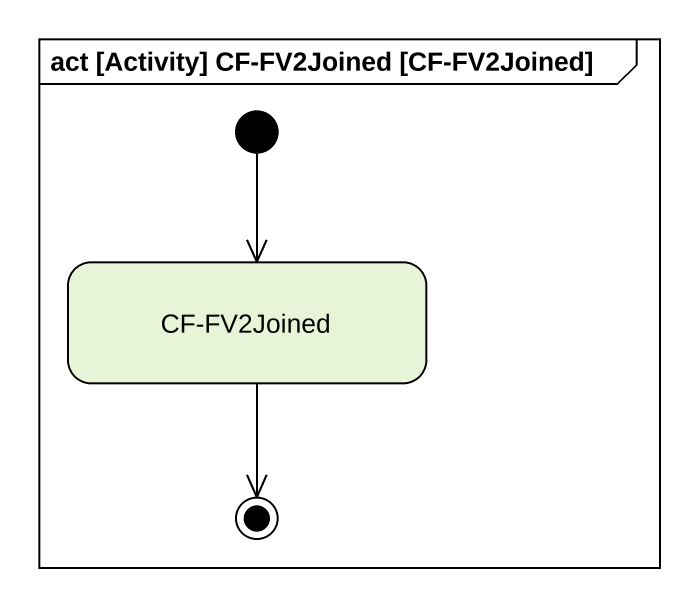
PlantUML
@startuml
mainframe act [Activity] CF-FV2Joined [CF-FV2Joined]
hide empty description
state "CF-FV2Joined" as CF_FV2Joined
[*] --> CF_FV2Joined
CF_FV2Joined --> [*]
@enduml
